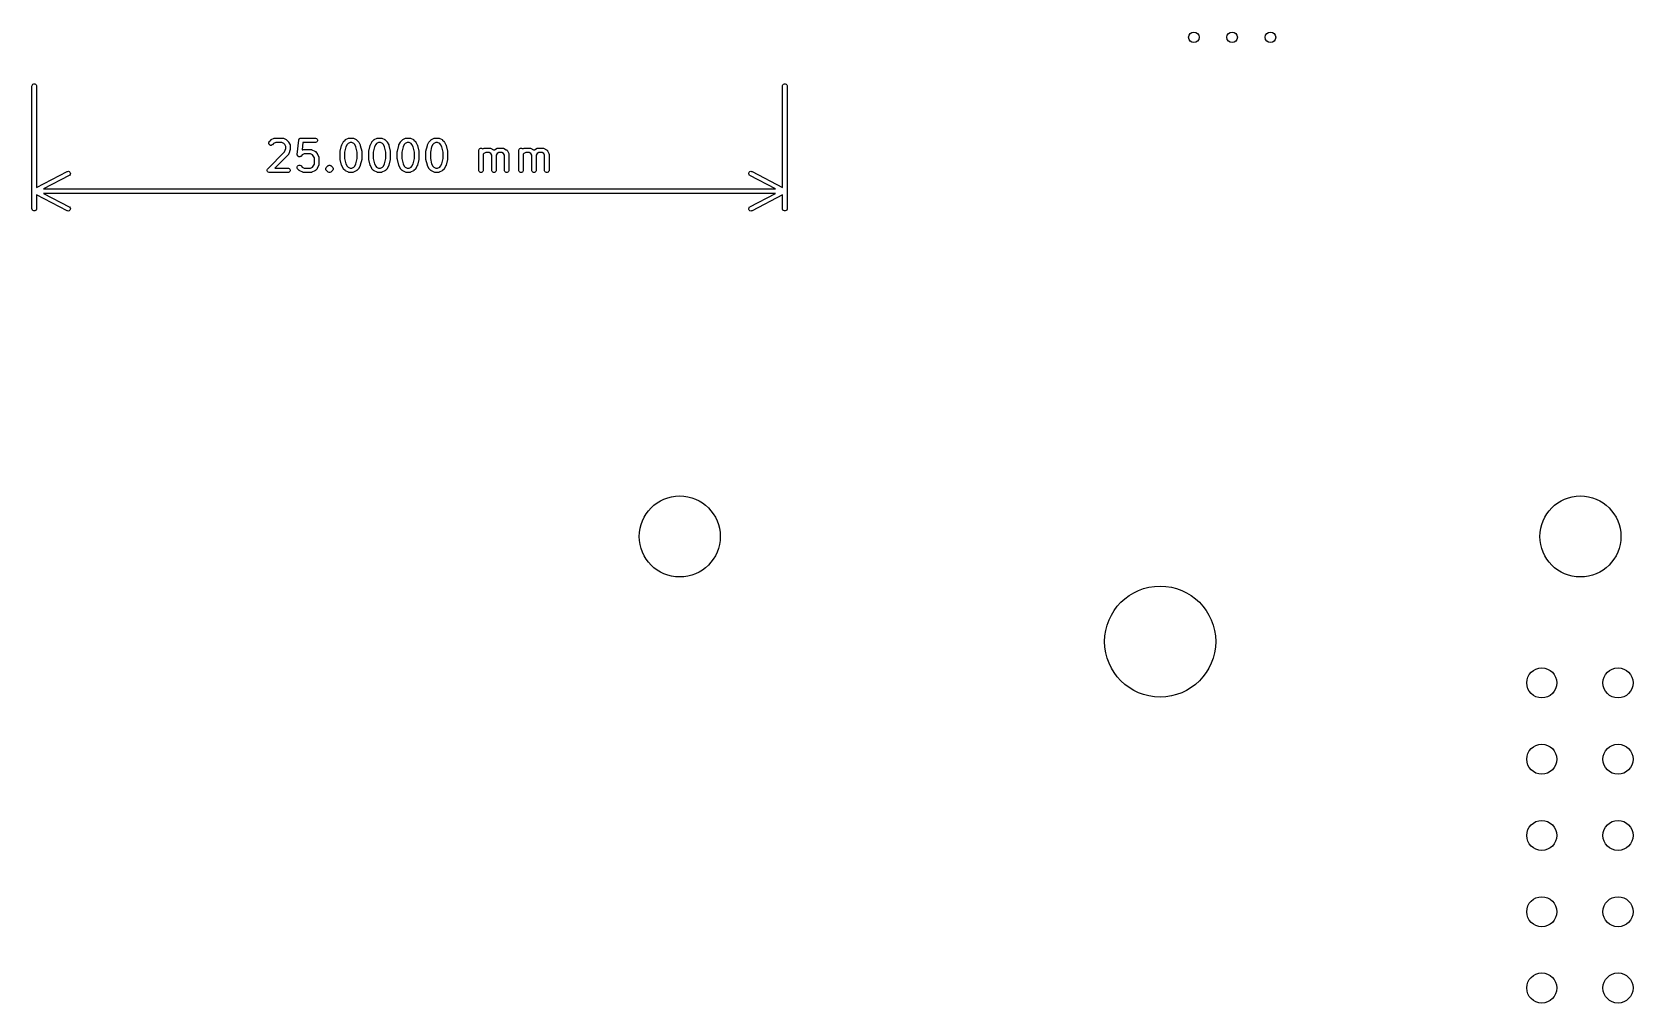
# Model space of a CAD drawing. Extents: x 0.57 to 7.95, y -5.84 to -0.5.
# Drawn here: x 2.655 to 4.754, y -3.112 to -1.839 of the extents above; entities that cross this region are included whole.
import ezdxf

# ---------------------------------------------------------------- set-up
doc = ezdxf.new("R2010")
doc.units = 0
doc.header["$MEASUREMENT"] = 0
doc.layers.add('BLACK', color=7, linetype='CONTINUOUS')

msp = doc.modelspace()

# ---------------------------------------------------------------- linework, layer by layer
at = {"layer": 'BLACK', "linetype": 'CONTINUOUS'}
for p, q in [((2.6545, -1.9094), (2.6546, -1.9089)), ((2.6545, -2.0703), (2.6545, -1.9094)), ((2.6546, -1.9089), (2.655, -1.9078)), ((2.655, -1.9078), (2.6558, -1.907)), ((2.6558, -1.907), (2.6569, -1.9066)), ((2.6569, -1.9066), (2.6581, -1.9066)), ((2.6581, -1.9066), (2.6591, -1.907)), ((2.6591, -1.907), (2.6599, -1.9078)), ((2.6599, -1.9078), (2.6604, -1.9089)), ((2.6604, -1.9089), (2.6604, -1.9094)), ((2.6604, -1.9094), (2.6604, -2.0424)), ((3.6388, -1.9089), (3.6393, -1.9078)), ((3.6388, -1.9094), (3.6388, -1.9089)), ((3.6388, -2.0424), (3.6388, -1.9094)), ((3.6393, -1.9078), (3.6401, -1.907)), ((3.6401, -1.907), (3.6412, -1.9066)), ((3.6412, -1.9066), (3.6423, -1.9066)), ((3.6423, -1.9066), (3.6434, -1.907)), ((3.6434, -1.907), (3.6442, -1.9078)), ((3.6442, -1.9078), (3.6446, -1.9089)), ((3.6446, -1.9089), (3.6447, -1.9094)), ((3.6447, -1.9094), (3.6447, -2.0703)), ((2.9649, -1.9837), (2.9653, -1.9826)), ((2.9649, -1.9848), (2.9649, -1.9837)), ((2.9653, -1.9859), (2.9649, -1.9848)), ((2.9653, -1.9826), (2.9657, -1.9822)), ((2.9661, -1.9867), (2.9653, -1.9859)), ((2.9657, -1.9822), (2.9675, -1.9803)), ((2.9672, -1.9872), (2.9661, -1.9867)), ((2.9683, -1.9872), (2.9672, -1.9872)), ((2.9675, -1.9803), (2.9678, -1.9801)), ((2.9678, -1.9801), (2.9678, -1.98)), ((2.9678, -1.98), (2.9679, -1.98)), ((2.9679, -1.98), (2.968, -1.9799)), ((2.968, -1.9799), (2.9681, -1.9799)), ((2.9681, -1.9799), (2.9683, -1.9797)), ((2.9683, -1.9797), (2.9721, -1.9779)), ((2.9694, -1.9867), (2.9683, -1.9872)), ((2.9698, -1.9863), (2.9694, -1.9867)), ((2.9714, -1.9848), (2.9698, -1.9863)), ((2.9741, -1.9835), (2.9714, -1.9848)), ((2.9721, -1.9779), (2.9726, -1.9777)), ((2.9726, -1.9777), (2.9727, -1.9776)), ((2.9727, -1.9776), (2.9728, -1.9776)), ((2.9728, -1.9776), (2.9734, -1.9776)), ((2.9734, -1.9776), (2.9828, -1.9776)), ((2.9821, -1.9835), (2.9741, -1.9835)), ((2.9848, -1.9848), (2.9821, -1.9835)), ((2.9828, -1.9776), (2.9833, -1.9776)), ((2.9833, -1.9776), (2.9834, -1.9776)), ((2.9834, -1.9776), (2.9835, -1.9777)), ((2.9835, -1.9777), (2.9841, -1.9779)), ((2.9841, -1.9779), (2.9878, -1.9797)), ((2.9859, -1.986), (2.9848, -1.9848)), ((2.9858, -1.9958), (2.9873, -1.9913)), ((2.9873, -1.9887), (2.9859, -1.986)), ((2.9873, -1.9913), (2.9873, -1.9887)), ((2.9878, -1.9797), (2.9881, -1.9799)), ((2.9881, -1.9799), (2.9881, -1.9799)), ((2.9881, -1.9799), (2.9882, -1.98)), ((2.9882, -1.98), (2.9883, -1.98)), ((2.9883, -1.98), (2.9884, -1.9801)), ((2.9884, -1.9801), (2.9886, -1.9803)), ((2.9886, -1.9803), (2.9905, -1.9822)), ((2.9905, -1.9822), (2.9907, -1.9824)), ((2.9907, -1.9824), (2.9907, -1.9824)), ((2.9907, -1.9824), (2.9908, -1.9825)), ((2.9908, -1.9825), (2.9908, -1.9826)), ((2.9908, -1.9826), (2.9909, -1.9827)), ((2.9909, -1.9827), (2.991, -1.9829)), ((2.991, -1.9829), (2.9929, -1.9867)), ((2.9931, -1.9927), (2.9912, -1.9983)), ((2.9929, -1.9867), (2.9931, -1.9872)), ((2.9931, -1.9872), (2.9931, -1.9873)), ((2.9931, -1.9873), (2.9931, -1.9874)), ((2.9931, -1.9874), (2.9932, -1.988)), ((2.9932, -1.9922), (2.9931, -1.9923)), ((2.9931, -1.9923), (2.9931, -1.9924)), ((2.9931, -1.9924), (2.9931, -1.9927)), ((2.9932, -1.988), (2.9932, -1.9918)), ((2.9932, -1.9918), (2.9932, -1.992)), ((2.9932, -1.992), (2.9932, -1.9921)), ((2.9932, -1.9921), (2.9932, -1.9922)), ((3.0023, -1.999), (3.0042, -1.9802)), ((3.0042, -1.98), (3.0042, -1.9799)), ((3.0042, -1.9799), (3.0043, -1.9799)), ((3.0042, -1.9802), (3.0042, -1.98)), ((3.0043, -1.9796), (3.0045, -1.9793)), ((3.0043, -1.9799), (3.0043, -1.9796)), ((3.0045, -1.9793), (3.0047, -1.9789)), ((3.0047, -1.9789), (3.0048, -1.9788)), ((3.0048, -1.9786), (3.0052, -1.9784)), ((3.0048, -1.9788), (3.0048, -1.9786)), ((3.0052, -1.9784), (3.0055, -1.978)), ((3.0055, -1.978), (3.0056, -1.978)), ((3.0056, -1.978), (3.0057, -1.9779)), ((3.0057, -1.9779), (3.0061, -1.9778)), ((3.0061, -1.9778), (3.0065, -1.9776)), ((3.0065, -1.9776), (3.0068, -1.9776)), ((3.0068, -1.9776), (3.0068, -1.9776)), ((3.0068, -1.9776), (3.0069, -1.9776)), ((3.0069, -1.9776), (3.0071, -1.9776)), ((3.0071, -1.9776), (3.0259, -1.9776)), ((3.0098, -1.9835), (3.0088, -1.9932)), ((3.0088, -1.9932), (3.0096, -1.9929)), ((3.0096, -1.9929), (3.0101, -1.9927)), ((3.0259, -1.9835), (3.0098, -1.9835)), ((3.0101, -1.9927), (3.0102, -1.9926)), ((3.0102, -1.9926), (3.0103, -1.9926)), ((3.0103, -1.9926), (3.0109, -1.9926)), ((3.0109, -1.9926), (3.0202, -1.9926)), ((3.0202, -1.9926), (3.0208, -1.9926)), ((3.0208, -1.9926), (3.0209, -1.9926)), ((3.0209, -1.9926), (3.021, -1.9927)), ((3.021, -1.9927), (3.0216, -1.9929)), ((3.0216, -1.9929), (3.0253, -1.9947)), ((3.0259, -1.9776), (3.0264, -1.9776)), ((3.0264, -1.9834), (3.0259, -1.9835)), ((3.0264, -1.9776), (3.0275, -1.978)), ((3.0275, -1.983), (3.0264, -1.9834)), ((3.0275, -1.978), (3.0283, -1.9789)), ((3.0283, -1.9821), (3.0275, -1.983)), ((3.0283, -1.9789), (3.0288, -1.9799)), ((3.0288, -1.9811), (3.0283, -1.9821)), ((3.0288, -1.9799), (3.0288, -1.9811)), ((3.0586, -1.9948), (3.0605, -1.9873)), ((3.0605, -1.9872), (3.0606, -1.987)), ((3.0605, -1.9873), (3.0605, -1.9872)), ((3.0605, -1.9872), (3.0605, -1.9872)), ((3.0606, -1.987), (3.0607, -1.9867)), ((3.0607, -1.9867), (3.0626, -1.9829)), ((3.0607, -1.9867), (3.0607, -1.9867)), ((3.0607, -1.9867), (3.0607, -1.9867)), ((3.0626, -1.9829), (3.0628, -1.9827)), ((3.0628, -1.9826), (3.0629, -1.9825)), ((3.0628, -1.9827), (3.0628, -1.9826)), ((3.0629, -1.9825), (3.0629, -1.9824)), ((3.0629, -1.9824), (3.063, -1.9824)), ((3.063, -1.9824), (3.0632, -1.9822)), ((3.0632, -1.9822), (3.065, -1.9803)), ((3.0662, -1.989), (3.0644, -1.9959)), ((3.065, -1.9803), (3.0653, -1.9801)), ((3.0653, -1.9801), (3.0653, -1.98)), ((3.0653, -1.98), (3.0654, -1.98)), ((3.0654, -1.98), (3.0655, -1.9799)), ((3.0655, -1.9799), (3.0658, -1.9797)), ((3.0655, -1.9799), (3.0655, -1.9799)), ((3.0658, -1.9797), (3.0695, -1.9779)), ((3.0677, -1.986), (3.0662, -1.989)), ((3.0689, -1.9848), (3.0677, -1.986)), ((3.0716, -1.9835), (3.0689, -1.9848)), ((3.0695, -1.9779), (3.0701, -1.9777)), ((3.0701, -1.9777), (3.0702, -1.9776)), ((3.0702, -1.9776), (3.0703, -1.9776)), ((3.0703, -1.9776), (3.0709, -1.9776)), ((3.0709, -1.9776), (3.0746, -1.9776)), ((3.0739, -1.9835), (3.0716, -1.9835)), ((3.0766, -1.9848), (3.0739, -1.9835)), ((3.0746, -1.9776), (3.0752, -1.9776)), ((3.0752, -1.9776), (3.0753, -1.9776)), ((3.0753, -1.9776), (3.0754, -1.9777)), ((3.0754, -1.9777), (3.0759, -1.9779)), ((3.0759, -1.9779), (3.0797, -1.9797)), ((3.0778, -1.986), (3.0766, -1.9848)), ((3.0793, -1.989), (3.0778, -1.986)), ((3.081, -1.9959), (3.0793, -1.989)), ((3.0797, -1.9797), (3.0799, -1.9799)), ((3.0799, -1.9799), (3.08, -1.9799)), ((3.08, -1.9799), (3.0801, -1.98)), ((3.0801, -1.98), (3.0802, -1.98)), ((3.0802, -1.98), (3.0802, -1.9801)), ((3.0802, -1.9801), (3.0805, -1.9803)), ((3.0805, -1.9803), (3.0823, -1.9822)), ((3.0823, -1.9822), (3.0825, -1.9824)), ((3.0825, -1.9824), (3.0826, -1.9824)), ((3.0826, -1.9824), (3.0826, -1.9825)), ((3.0826, -1.9825), (3.0827, -1.9826)), ((3.0827, -1.9826), (3.0827, -1.9827)), ((3.0827, -1.9827), (3.0829, -1.9829)), ((3.0829, -1.9829), (3.0848, -1.9867)), ((3.0848, -1.9867), (3.0848, -1.9867)), ((3.0848, -1.9867), (3.0848, -1.9867)), ((3.0848, -1.9867), (3.0849, -1.987)), ((3.0849, -1.987), (3.085, -1.9872)), ((3.085, -1.9872), (3.085, -1.9872)), ((3.085, -1.9872), (3.085, -1.9873)), ((3.085, -1.9873), (3.0869, -1.9948)), ((3.0961, -1.9948), (3.098, -1.9873)), ((3.098, -1.9872), (3.0981, -1.987)), ((3.098, -1.9873), (3.098, -1.9872)), ((3.098, -1.9872), (3.098, -1.9872)), ((3.0981, -1.987), (3.0982, -1.9867)), ((3.0982, -1.9867), (3.1001, -1.9829)), ((3.0982, -1.9867), (3.0982, -1.9867)), ((3.0982, -1.9867), (3.0982, -1.9867)), ((3.1001, -1.9829), (3.1003, -1.9827)), ((3.1003, -1.9825), (3.1004, -1.9824)), ((3.1003, -1.9826), (3.1003, -1.9825)), ((3.1003, -1.9827), (3.1003, -1.9826)), ((3.1004, -1.9824), (3.1005, -1.9824)), ((3.1005, -1.9824), (3.1006, -1.9822)), ((3.1006, -1.9822), (3.1025, -1.9803)), ((3.1036, -1.989), (3.1019, -1.9959)), ((3.1025, -1.9803), (3.1028, -1.9801)), ((3.1028, -1.9801), (3.1028, -1.98)), ((3.1028, -1.98), (3.1029, -1.98)), ((3.1029, -1.98), (3.103, -1.9799)), ((3.103, -1.9799), (3.1033, -1.9797)), ((3.103, -1.9799), (3.103, -1.9799)), ((3.1033, -1.9797), (3.107, -1.9779)), ((3.1052, -1.986), (3.1036, -1.989)), ((3.1064, -1.9848), (3.1052, -1.986)), ((3.1091, -1.9835), (3.1064, -1.9848)), ((3.107, -1.9779), (3.1076, -1.9777)), ((3.1076, -1.9777), (3.1077, -1.9776)), ((3.1077, -1.9776), (3.1078, -1.9776)), ((3.1078, -1.9776), (3.1084, -1.9776)), ((3.1084, -1.9776), (3.1121, -1.9776)), ((3.1114, -1.9835), (3.1091, -1.9835)), ((3.1141, -1.9848), (3.1114, -1.9835)), ((3.1121, -1.9776), (3.1127, -1.9776)), ((3.1127, -1.9776), (3.1128, -1.9776)), ((3.1128, -1.9776), (3.1129, -1.9777)), ((3.1129, -1.9777), (3.1134, -1.9779)), ((3.1134, -1.9779), (3.1172, -1.9797)), ((3.1153, -1.986), (3.1141, -1.9848)), ((3.1168, -1.989), (3.1153, -1.986)), ((3.1185, -1.9959), (3.1168, -1.989)), ((3.1172, -1.9797), (3.1174, -1.9799)), ((3.1174, -1.9799), (3.1175, -1.9799)), ((3.1175, -1.9799), (3.1176, -1.98)), ((3.1176, -1.98), (3.1177, -1.98)), ((3.1177, -1.98), (3.1177, -1.9801)), ((3.1177, -1.9801), (3.1179, -1.9803)), ((3.1179, -1.9803), (3.1198, -1.9822)), ((3.1198, -1.9822), (3.12, -1.9824)), ((3.12, -1.9824), (3.1201, -1.9824)), ((3.1201, -1.9824), (3.1201, -1.9825)), ((3.1201, -1.9825), (3.1202, -1.9826)), ((3.1202, -1.9826), (3.1202, -1.9827)), ((3.1202, -1.9827), (3.1204, -1.9829)), ((3.1204, -1.9829), (3.1223, -1.9867)), ((3.1223, -1.9867), (3.1223, -1.9867)), ((3.1223, -1.9867), (3.1223, -1.9867)), ((3.1223, -1.9867), (3.1224, -1.987)), ((3.1224, -1.987), (3.1225, -1.9872)), ((3.1225, -1.9872), (3.1225, -1.9872)), ((3.1225, -1.9872), (3.1225, -1.9873)), ((3.1225, -1.9873), (3.1243, -1.9948)), ((3.1336, -1.9948), (3.1355, -1.9873)), ((3.1355, -1.9872), (3.1356, -1.987)), ((3.1355, -1.9873), (3.1355, -1.9872)), ((3.1355, -1.9872), (3.1355, -1.9872)), ((3.1356, -1.987), (3.1357, -1.9867)), ((3.1357, -1.9867), (3.1376, -1.9829)), ((3.1357, -1.9867), (3.1357, -1.9867)), ((3.1357, -1.9867), (3.1357, -1.9867)), ((3.1376, -1.9829), (3.1377, -1.9827)), ((3.1377, -1.9827), (3.1378, -1.9826)), ((3.1378, -1.9825), (3.1379, -1.9824)), ((3.1378, -1.9826), (3.1378, -1.9825)), ((3.1379, -1.9824), (3.138, -1.9824)), ((3.138, -1.9824), (3.1381, -1.9822)), ((3.1381, -1.9822), (3.14, -1.9803)), ((3.1411, -1.989), (3.1394, -1.9959)), ((3.14, -1.9803), (3.1402, -1.9801)), ((3.1402, -1.9801), (3.1403, -1.98)), ((3.1403, -1.98), (3.1404, -1.98)), ((3.1404, -1.98), (3.1405, -1.9799)), ((3.1405, -1.9799), (3.1408, -1.9797)), ((3.1405, -1.9799), (3.1405, -1.9799)), ((3.1408, -1.9797), (3.1445, -1.9779)), ((3.1427, -1.986), (3.1411, -1.989)), ((3.1439, -1.9848), (3.1427, -1.986)), ((3.1466, -1.9835), (3.1439, -1.9848)), ((3.1445, -1.9779), (3.1451, -1.9777)), ((3.1451, -1.9777), (3.1452, -1.9776)), ((3.1452, -1.9776), (3.1453, -1.9776)), ((3.1453, -1.9776), (3.1459, -1.9776)), ((3.1459, -1.9776), (3.1496, -1.9776)), ((3.1489, -1.9835), (3.1466, -1.9835)), ((3.1516, -1.9848), (3.1489, -1.9835)), ((3.1496, -1.9776), (3.1502, -1.9776)), ((3.1502, -1.9776), (3.1503, -1.9776)), ((3.1503, -1.9776), (3.1504, -1.9777)), ((3.1504, -1.9777), (3.1509, -1.9779)), ((3.1509, -1.9779), (3.1547, -1.9797)), ((3.1528, -1.986), (3.1516, -1.9848)), ((3.1543, -1.989), (3.1528, -1.986)), ((3.156, -1.9959), (3.1543, -1.989)), ((3.1547, -1.9797), (3.1549, -1.9799)), ((3.1549, -1.9799), (3.155, -1.9799)), ((3.155, -1.9799), (3.1551, -1.98)), ((3.1551, -1.98), (3.1552, -1.98)), ((3.1552, -1.98), (3.1552, -1.9801)), ((3.1552, -1.9801), (3.1554, -1.9803)), ((3.1554, -1.9803), (3.1573, -1.9822)), ((3.1573, -1.9822), (3.1575, -1.9824)), ((3.1575, -1.9824), (3.1576, -1.9824)), ((3.1576, -1.9824), (3.1576, -1.9825)), ((3.1576, -1.9825), (3.1577, -1.9826)), ((3.1577, -1.9826), (3.1577, -1.9827)), ((3.1577, -1.9827), (3.1579, -1.9829)), ((3.1579, -1.9829), (3.1597, -1.9867)), ((3.1597, -1.9867), (3.1598, -1.9867)), ((3.1598, -1.9867), (3.1598, -1.9867)), ((3.1598, -1.9867), (3.1599, -1.987)), ((3.1599, -1.987), (3.16, -1.9872)), ((3.16, -1.9872), (3.16, -1.9872)), ((3.16, -1.9872), (3.16, -1.9873)), ((3.16, -1.9873), (3.1618, -1.9948)), ((3.1711, -1.9948), (3.173, -1.9873)), ((3.173, -1.9872), (3.1731, -1.987)), ((3.173, -1.9873), (3.173, -1.9872)), ((3.173, -1.9872), (3.173, -1.9872)), ((3.1731, -1.987), (3.1732, -1.9867)), ((3.1732, -1.9867), (3.1751, -1.9829)), ((3.1732, -1.9867), (3.1732, -1.9867)), ((3.1732, -1.9867), (3.1732, -1.9867)), ((3.1751, -1.9829), (3.1752, -1.9827)), ((3.1752, -1.9827), (3.1753, -1.9826)), ((3.1753, -1.9825), (3.1754, -1.9824)), ((3.1753, -1.9826), (3.1753, -1.9825)), ((3.1754, -1.9824), (3.1755, -1.9824)), ((3.1755, -1.9824), (3.1756, -1.9822)), ((3.1756, -1.9822), (3.1775, -1.9803)), ((3.1786, -1.989), (3.1769, -1.9959)), ((3.1775, -1.9803), (3.1777, -1.9801)), ((3.1777, -1.9801), (3.1778, -1.98)), ((3.1778, -1.98), (3.1779, -1.98)), ((3.1779, -1.98), (3.178, -1.9799)), ((3.178, -1.9799), (3.1783, -1.9797)), ((3.178, -1.9799), (3.178, -1.9799)), ((3.1783, -1.9797), (3.182, -1.9779)), ((3.1802, -1.986), (3.1786, -1.989)), ((3.1814, -1.9848), (3.1802, -1.986)), ((3.184, -1.9835), (3.1814, -1.9848)), ((3.182, -1.9779), (3.1826, -1.9777)), ((3.1826, -1.9777), (3.1827, -1.9776)), ((3.1827, -1.9776), (3.1828, -1.9776)), ((3.1828, -1.9776), (3.1834, -1.9776)), ((3.1834, -1.9776), (3.1871, -1.9776)), ((3.1864, -1.9835), (3.184, -1.9835)), ((3.1891, -1.9848), (3.1864, -1.9835)), ((3.1871, -1.9776), (3.1877, -1.9776)), ((3.1877, -1.9776), (3.1878, -1.9776)), ((3.1878, -1.9776), (3.1879, -1.9777)), ((3.1879, -1.9777), (3.1884, -1.9779)), ((3.1884, -1.9779), (3.1922, -1.9797)), ((3.1903, -1.986), (3.1891, -1.9848)), ((3.1918, -1.989), (3.1903, -1.986)), ((3.1935, -1.9959), (3.1918, -1.989)), ((3.1922, -1.9797), (3.1924, -1.9799)), ((3.1924, -1.9799), (3.1925, -1.9799)), ((3.1925, -1.9799), (3.1926, -1.98)), ((3.1926, -1.98), (3.1927, -1.98)), ((3.1927, -1.98), (3.1927, -1.9801)), ((3.1927, -1.9801), (3.1929, -1.9803)), ((3.1929, -1.9803), (3.1948, -1.9822)), ((3.1948, -1.9822), (3.195, -1.9824)), ((3.195, -1.9824), (3.1951, -1.9824)), ((3.1951, -1.9824), (3.1951, -1.9825)), ((3.1951, -1.9825), (3.1952, -1.9826)), ((3.1952, -1.9826), (3.1952, -1.9827)), ((3.1952, -1.9827), (3.1954, -1.9829)), ((3.1954, -1.9829), (3.1972, -1.9867)), ((3.1972, -1.9867), (3.1973, -1.9867)), ((3.1973, -1.9867), (3.1973, -1.9867)), ((3.1973, -1.9867), (3.1974, -1.987)), ((3.1974, -1.987), (3.1974, -1.9872)), ((3.1974, -1.9872), (3.1975, -1.9872)), ((3.1975, -1.9872), (3.1975, -1.9873)), ((3.1975, -1.9873), (3.1993, -1.9948)), ((3.2404, -1.9931), (3.2409, -1.992)), ((3.2404, -1.9936), (3.2404, -1.9931)), ((3.2404, -2.0199), (3.2404, -1.9936)), ((3.2409, -1.992), (3.2417, -1.9912)), ((3.2417, -1.9912), (3.2428, -1.9907)), ((3.2428, -1.9907), (3.2439, -1.9907)), ((3.2439, -1.9907), (3.245, -1.9912)), ((3.245, -1.9912), (3.2457, -1.9919)), ((3.2457, -1.9919), (3.2476, -1.991)), ((3.2476, -1.991), (3.2482, -1.9908)), ((3.2482, -1.9908), (3.2483, -1.9908)), ((3.2483, -1.9908), (3.2484, -1.9907)), ((3.2484, -1.9907), (3.249, -1.9907)), ((3.249, -1.9907), (3.2546, -1.9907)), ((3.2546, -1.9907), (3.2552, -1.9907)), ((3.2552, -1.9907), (3.2553, -1.9908)), ((3.2553, -1.9908), (3.2554, -1.9908)), ((3.2554, -1.9908), (3.2559, -1.991)), ((3.2559, -1.991), (3.2597, -1.9929)), ((3.2597, -1.9929), (3.2598, -1.9929)), ((3.2598, -1.9929), (3.2598, -1.9929)), ((3.2598, -1.9929), (3.2599, -1.993)), ((3.2599, -1.993), (3.2602, -1.9932)), ((3.2602, -1.9932), (3.2602, -1.9932)), ((3.2602, -1.9932), (3.2603, -1.9932)), ((3.2603, -1.9932), (3.2606, -1.993)), ((3.2606, -1.993), (3.2606, -1.9929)), ((3.2606, -1.9929), (3.2607, -1.9929)), ((3.2607, -1.9929), (3.2608, -1.9929)), ((3.2608, -1.9929), (3.2645, -1.991)), ((3.2645, -1.991), (3.2651, -1.9908)), ((3.2651, -1.9908), (3.2652, -1.9908)), ((3.2652, -1.9908), (3.2653, -1.9907)), ((3.2653, -1.9907), (3.2658, -1.9907)), ((3.2658, -1.9907), (3.2715, -1.9907)), ((3.2715, -1.9907), (3.272, -1.9907)), ((3.272, -1.9907), (3.2721, -1.9908)), ((3.2721, -1.9908), (3.2722, -1.9908)), ((3.2722, -1.9908), (3.2728, -1.991)), ((3.2728, -1.991), (3.2765, -1.9929)), ((3.2765, -1.9929), (3.2766, -1.9929)), ((3.2766, -1.9929), (3.2767, -1.9929)), ((3.2767, -1.9929), (3.2767, -1.993)), ((3.2767, -1.993), (3.277, -1.9932)), ((3.277, -1.9932), (3.2773, -1.9934)), ((3.2773, -1.9934), (3.2775, -1.9937)), ((3.2775, -1.9937), (3.2777, -1.994)), ((3.2777, -1.994), (3.2778, -1.994)), ((3.2778, -1.994), (3.2778, -1.9941)), ((3.2778, -1.9941), (3.2779, -1.9942)), ((3.2779, -1.9942), (3.2797, -1.9979)), ((3.2929, -1.9931), (3.2934, -1.992)), ((3.2929, -1.9936), (3.2929, -1.9931)), ((3.2929, -2.0199), (3.2929, -1.9936)), ((3.2934, -1.992), (3.2942, -1.9912)), ((3.2942, -1.9912), (3.2953, -1.9907)), ((3.2953, -1.9907), (3.2964, -1.9907)), ((3.2964, -1.9907), (3.2975, -1.9912)), ((3.2975, -1.9912), (3.2982, -1.9919)), ((3.2982, -1.9919), (3.3001, -1.991)), ((3.3001, -1.991), (3.3007, -1.9908)), ((3.3007, -1.9908), (3.3008, -1.9908)), ((3.3008, -1.9908), (3.3009, -1.9907)), ((3.3009, -1.9907), (3.3015, -1.9907)), ((3.3015, -1.9907), (3.3071, -1.9907)), ((3.3071, -1.9907), (3.3077, -1.9907)), ((3.3077, -1.9907), (3.3078, -1.9908)), ((3.3078, -1.9908), (3.3079, -1.9908)), ((3.3079, -1.9908), (3.3084, -1.991)), ((3.3084, -1.991), (3.3122, -1.9929)), ((3.3122, -1.9929), (3.3123, -1.9929)), ((3.3123, -1.9929), (3.3123, -1.9929)), ((3.3123, -1.9929), (3.3124, -1.993)), ((3.3124, -1.993), (3.3126, -1.9932)), ((3.3126, -1.9932), (3.3127, -1.9932)), ((3.3127, -1.9932), (3.3128, -1.9932)), ((3.3128, -1.9932), (3.3131, -1.993)), ((3.3131, -1.993), (3.3131, -1.9929)), ((3.3131, -1.9929), (3.3132, -1.9929)), ((3.3132, -1.9929), (3.3133, -1.9929)), ((3.3133, -1.9929), (3.317, -1.991)), ((3.317, -1.991), (3.3176, -1.9908)), ((3.3176, -1.9908), (3.3177, -1.9908)), ((3.3177, -1.9908), (3.3178, -1.9907)), ((3.3178, -1.9907), (3.3183, -1.9907)), ((3.3183, -1.9907), (3.324, -1.9907)), ((3.324, -1.9907), (3.3245, -1.9907)), ((3.3245, -1.9907), (3.3246, -1.9908)), ((3.3246, -1.9908), (3.3247, -1.9908)), ((3.3247, -1.9908), (3.3253, -1.991)), ((3.3253, -1.991), (3.329, -1.9929)), ((3.329, -1.9929), (3.3291, -1.9929)), ((3.3291, -1.9929), (3.3292, -1.9929)), ((3.3292, -1.9929), (3.3292, -1.993)), ((3.3292, -1.993), (3.3295, -1.9932)), ((3.3295, -1.9932), (3.3298, -1.9934)), ((3.3298, -1.9934), (3.33, -1.9937)), ((3.33, -1.9937), (3.3302, -1.994)), ((3.3302, -1.994), (3.3303, -1.994)), ((3.3303, -1.994), (3.3303, -1.9941)), ((3.3303, -1.9941), (3.3304, -1.9942)), ((3.3304, -1.9942), (3.3322, -1.9979)), ((2.9638, -2.0178), (2.9858, -1.9958)), ((2.9905, -1.9995), (2.973, -2.0169)), ((2.9908, -1.999), (2.9905, -1.9995)), ((2.9909, -1.9989), (2.9908, -1.999)), ((2.9912, -1.9983), (2.9909, -1.9988)), ((2.9909, -1.9988), (2.9909, -1.9989)), ((3.0023, -1.9995), (3.0023, -1.999)), ((3.0024, -1.9997), (3.0023, -1.9995)), ((3.0024, -1.9998), (3.0024, -1.9997)), ((3.0025, -2.0002), (3.0024, -1.9998)), ((3.0024, -2.0155), (3.0028, -2.0145)), ((3.0026, -2.0006), (3.0025, -2.0002)), ((3.0027, -2.0008), (3.0026, -2.0006)), ((3.0028, -2.0009), (3.0027, -2.0008)), ((3.0031, -2.0012), (3.0028, -2.0009)), ((3.0028, -2.0145), (3.0036, -2.0137)), ((3.0034, -2.0015), (3.0031, -2.0012)), ((3.0035, -2.0016), (3.0034, -2.0015)), ((3.0036, -2.0017), (3.0035, -2.0016)), ((3.004, -2.0019), (3.0036, -2.0017)), ((3.0036, -2.0137), (3.0047, -2.0132)), ((3.0044, -2.0021), (3.004, -2.0019)), ((3.0045, -2.0021), (3.0044, -2.0021)), ((3.0047, -2.0021), (3.0045, -2.0021)), ((3.0051, -2.0021), (3.0047, -2.0021)), ((3.0047, -2.0132), (3.0058, -2.0132)), ((3.0055, -2.0022), (3.0051, -2.0021)), ((3.0057, -2.0021), (3.0055, -2.0022)), ((3.0058, -2.0021), (3.0057, -2.0021)), ((3.0062, -2.002), (3.0058, -2.0021)), ((3.0058, -2.0132), (3.0069, -2.0137)), ((3.0066, -2.0019), (3.0062, -2.002)), ((3.0068, -2.0018), (3.0066, -2.0019)), ((3.0069, -2.0017), (3.0068, -2.0018)), ((3.0073, -2.0013), (3.0069, -2.0017)), ((3.0069, -2.0137), (3.0073, -2.014)), ((3.0089, -1.9998), (3.0073, -2.0013)), ((3.0073, -2.014), (3.0089, -2.0156)), ((3.0116, -1.9985), (3.0089, -1.9998)), ((3.0196, -1.9985), (3.0116, -1.9985)), ((3.0222, -1.9998), (3.0196, -1.9985)), ((3.0234, -2.001), (3.0222, -1.9998)), ((3.0222, -2.0156), (3.0234, -2.0144)), ((3.0248, -2.0037), (3.0234, -2.001)), ((3.0234, -2.0144), (3.0248, -2.0117)), ((3.0248, -2.0117), (3.0248, -2.0037)), ((3.0253, -1.9947), (3.0256, -1.9949)), ((3.0256, -1.9949), (3.0256, -1.9949)), ((3.0256, -1.9949), (3.0257, -1.995)), ((3.0257, -1.995), (3.0258, -1.995)), ((3.0258, -1.995), (3.0259, -1.9951)), ((3.0259, -1.9951), (3.0261, -1.9953)), ((3.0261, -1.9953), (3.028, -1.9972)), ((3.028, -1.9972), (3.0281, -1.9974)), ((3.0281, -1.9974), (3.0282, -1.9974)), ((3.0282, -1.9974), (3.0283, -1.9975)), ((3.0283, -1.9975), (3.0283, -1.9976)), ((3.0283, -1.9976), (3.0284, -1.9977)), ((3.0284, -1.9977), (3.0285, -1.9979)), ((3.0285, -1.9979), (3.0304, -2.0017)), ((3.0304, -2.0137), (3.0285, -2.0174)), ((3.0304, -2.0017), (3.0306, -2.0022)), ((3.0306, -2.0132), (3.0304, -2.0137)), ((3.0306, -2.0022), (3.0306, -2.0023)), ((3.0306, -2.0023), (3.0306, -2.0024)), ((3.0306, -2.0024), (3.0307, -2.003)), ((3.0307, -2.0124), (3.0306, -2.013)), ((3.0306, -2.013), (3.0306, -2.013)), ((3.0306, -2.013), (3.0306, -2.0132)), ((3.0307, -2.003), (3.0307, -2.0124)), ((3.0407, -2.0159), (3.0425, -2.014)), ((3.0425, -2.014), (3.043, -2.0137)), ((3.043, -2.0137), (3.0437, -2.0134)), ((3.043, -2.0137), (3.043, -2.0137)), ((3.0437, -2.0134), (3.044, -2.0132)), ((3.044, -2.0132), (3.0452, -2.0132)), ((3.0452, -2.0132), (3.0452, -2.0132)), ((3.0452, -2.0132), (3.0455, -2.0134)), ((3.0455, -2.0134), (3.0463, -2.0137)), ((3.0463, -2.0137), (3.0463, -2.0137)), ((3.0463, -2.0137), (3.0467, -2.014)), ((3.0467, -2.014), (3.0486, -2.0159)), ((3.0585, -1.9954), (3.0586, -1.9951)), ((3.0585, -1.9955), (3.0585, -1.9954)), ((3.0585, -1.9954), (3.0585, -1.9954)), ((3.0585, -2.0049), (3.0585, -1.9955)), ((3.0585, -2.005), (3.0585, -2.0049)), ((3.0586, -2.0052), (3.0585, -2.005)), ((3.0585, -2.005), (3.0585, -2.005)), ((3.0586, -1.9949), (3.0586, -1.9948)), ((3.0586, -1.9951), (3.0586, -1.9949)), ((3.0586, -1.9949), (3.0586, -1.9949)), ((3.0586, -2.0055), (3.0586, -2.0052)), ((3.0586, -2.0056), (3.0586, -2.0055)), ((3.0586, -2.0055), (3.0586, -2.0055)), ((3.0605, -2.0131), (3.0586, -2.0056)), ((3.0605, -2.0132), (3.0605, -2.0131)), ((3.0605, -2.0131), (3.0605, -2.0131)), ((3.0606, -2.0134), (3.0605, -2.0132)), ((3.0607, -2.0136), (3.0606, -2.0134)), ((3.0607, -2.0137), (3.0607, -2.0136)), ((3.0626, -2.0174), (3.0607, -2.0137)), ((3.0607, -2.0137), (3.0607, -2.0137)), ((3.0644, -1.9959), (3.0644, -2.0045)), ((3.0644, -2.0045), (3.0662, -2.0113)), ((3.0662, -2.0113), (3.0677, -2.0144)), ((3.0677, -2.0144), (3.0689, -2.0156)), ((3.0766, -2.0156), (3.0778, -2.0144)), ((3.0778, -2.0144), (3.0793, -2.0113)), ((3.0793, -2.0113), (3.081, -2.0045)), ((3.081, -2.0045), (3.081, -1.9959)), ((3.0848, -2.0137), (3.0829, -2.0174)), ((3.0849, -2.0134), (3.0848, -2.0136)), ((3.0848, -2.0136), (3.0848, -2.0137)), ((3.0848, -2.0137), (3.0848, -2.0137)), ((3.085, -2.0132), (3.0849, -2.0134)), ((3.0869, -2.0056), (3.085, -2.0131)), ((3.085, -2.0131), (3.085, -2.0131)), ((3.085, -2.0131), (3.085, -2.0132)), ((3.0869, -1.9948), (3.0869, -1.9949)), ((3.0869, -1.9949), (3.0869, -1.9949)), ((3.0869, -1.9949), (3.0869, -1.9951)), ((3.0869, -1.9951), (3.0869, -1.9954)), ((3.0869, -1.9954), (3.0869, -1.9954)), ((3.0869, -1.9954), (3.0869, -1.9955)), ((3.0869, -1.9955), (3.0869, -2.0049)), ((3.0869, -2.0049), (3.0869, -2.005)), ((3.0869, -2.005), (3.0869, -2.005)), ((3.0869, -2.005), (3.0869, -2.0052)), ((3.0869, -2.0052), (3.0869, -2.0055)), ((3.0869, -2.0055), (3.0869, -2.0055)), ((3.0869, -2.0055), (3.0869, -2.0056)), ((3.096, -1.9954), (3.0961, -1.9951)), ((3.096, -1.9955), (3.096, -1.9954)), ((3.096, -1.9954), (3.096, -1.9954)), ((3.096, -2.0049), (3.096, -1.9955)), ((3.096, -2.005), (3.096, -2.0049)), ((3.0961, -2.0052), (3.096, -2.005)), ((3.096, -2.005), (3.096, -2.005)), ((3.0961, -1.9949), (3.0961, -1.9948)), ((3.0961, -1.9951), (3.0961, -1.9949)), ((3.0961, -1.9949), (3.0961, -1.9949)), ((3.0961, -2.0055), (3.0961, -2.0052)), ((3.0961, -2.0056), (3.0961, -2.0055)), ((3.0961, -2.0055), (3.0961, -2.0055)), ((3.098, -2.0131), (3.0961, -2.0056)), ((3.098, -2.0132), (3.098, -2.0131)), ((3.098, -2.0131), (3.098, -2.0131)), ((3.0981, -2.0134), (3.098, -2.0132)), ((3.0982, -2.0136), (3.0981, -2.0134)), ((3.0982, -2.0137), (3.0982, -2.0136)), ((3.1001, -2.0174), (3.0982, -2.0137)), ((3.0982, -2.0137), (3.0982, -2.0137)), ((3.1019, -1.9959), (3.1019, -2.0045)), ((3.1019, -2.0045), (3.1036, -2.0113)), ((3.1036, -2.0113), (3.1052, -2.0144)), ((3.1052, -2.0144), (3.1064, -2.0156)), ((3.1141, -2.0156), (3.1153, -2.0144)), ((3.1153, -2.0144), (3.1168, -2.0113)), ((3.1168, -2.0113), (3.1185, -2.0045)), ((3.1185, -2.0045), (3.1185, -1.9959)), ((3.1223, -2.0137), (3.1204, -2.0174)), ((3.1224, -2.0134), (3.1223, -2.0136)), ((3.1223, -2.0136), (3.1223, -2.0137)), ((3.1223, -2.0137), (3.1223, -2.0137)), ((3.1225, -2.0132), (3.1224, -2.0134)), ((3.1243, -2.0056), (3.1225, -2.0131)), ((3.1225, -2.0131), (3.1225, -2.0131)), ((3.1225, -2.0131), (3.1225, -2.0132)), ((3.1243, -1.9948), (3.1244, -1.9949)), ((3.1244, -2.0055), (3.1243, -2.0056)), ((3.1244, -1.9949), (3.1244, -1.9949)), ((3.1244, -1.9949), (3.1244, -1.9951)), ((3.1244, -1.9951), (3.1244, -1.9954)), ((3.1244, -1.9954), (3.1244, -1.9954)), ((3.1244, -1.9954), (3.1244, -1.9955)), ((3.1244, -1.9955), (3.1244, -2.0049)), ((3.1244, -2.0049), (3.1244, -2.005)), ((3.1244, -2.005), (3.1244, -2.005)), ((3.1244, -2.005), (3.1244, -2.0052)), ((3.1244, -2.0052), (3.1244, -2.0055)), ((3.1244, -2.0055), (3.1244, -2.0055)), ((3.1335, -1.9954), (3.1336, -1.9951)), ((3.1335, -1.9955), (3.1335, -1.9954)), ((3.1335, -1.9954), (3.1335, -1.9954)), ((3.1335, -2.0049), (3.1335, -1.9955)), ((3.1335, -2.005), (3.1335, -2.0049)), ((3.1336, -2.0052), (3.1335, -2.005)), ((3.1335, -2.005), (3.1335, -2.005)), ((3.1336, -1.9949), (3.1336, -1.9948)), ((3.1336, -1.9951), (3.1336, -1.9949)), ((3.1336, -1.9949), (3.1336, -1.9949)), ((3.1336, -2.0055), (3.1336, -2.0052)), ((3.1336, -2.0056), (3.1336, -2.0055)), ((3.1336, -2.0055), (3.1336, -2.0055)), ((3.1355, -2.0131), (3.1336, -2.0056)), ((3.1355, -2.0132), (3.1355, -2.0131)), ((3.1355, -2.0131), (3.1355, -2.0131)), ((3.1356, -2.0134), (3.1355, -2.0132)), ((3.1357, -2.0136), (3.1356, -2.0134)), ((3.1357, -2.0137), (3.1357, -2.0136)), ((3.1376, -2.0174), (3.1357, -2.0137)), ((3.1357, -2.0137), (3.1357, -2.0137)), ((3.1394, -1.9959), (3.1394, -2.0045)), ((3.1394, -2.0045), (3.1411, -2.0113)), ((3.1411, -2.0113), (3.1427, -2.0144)), ((3.1427, -2.0144), (3.1439, -2.0156)), ((3.1516, -2.0156), (3.1528, -2.0144)), ((3.1528, -2.0144), (3.1543, -2.0113)), ((3.1543, -2.0113), (3.156, -2.0045)), ((3.156, -2.0045), (3.156, -1.9959)), ((3.1597, -2.0137), (3.1579, -2.0174)), ((3.1598, -2.0137), (3.1597, -2.0137)), ((3.1599, -2.0134), (3.1598, -2.0136)), ((3.1598, -2.0136), (3.1598, -2.0137)), ((3.16, -2.0132), (3.1599, -2.0134)), ((3.1618, -2.0056), (3.16, -2.0131)), ((3.16, -2.0131), (3.16, -2.0131)), ((3.16, -2.0131), (3.16, -2.0132)), ((3.1618, -1.9948), (3.1619, -1.9949)), ((3.1619, -2.0055), (3.1618, -2.0056)), ((3.1619, -1.9949), (3.1619, -1.9949)), ((3.1619, -1.9949), (3.1619, -1.9951)), ((3.1619, -1.9951), (3.1619, -1.9954)), ((3.1619, -1.9954), (3.1619, -1.9954)), ((3.1619, -1.9954), (3.1619, -1.9955)), ((3.1619, -1.9955), (3.1619, -2.0049)), ((3.1619, -2.0049), (3.1619, -2.005)), ((3.1619, -2.005), (3.1619, -2.005)), ((3.1619, -2.005), (3.1619, -2.0052)), ((3.1619, -2.0052), (3.1619, -2.0055)), ((3.1619, -2.0055), (3.1619, -2.0055)), ((3.171, -1.9954), (3.1711, -1.9951)), ((3.171, -1.9955), (3.171, -1.9954)), ((3.171, -1.9954), (3.171, -1.9954)), ((3.171, -2.0049), (3.171, -1.9955)), ((3.171, -2.005), (3.171, -2.0049)), ((3.1711, -2.0052), (3.171, -2.005)), ((3.171, -2.005), (3.171, -2.005)), ((3.1711, -1.9949), (3.1711, -1.9948)), ((3.1711, -1.9951), (3.1711, -1.9949)), ((3.1711, -1.9949), (3.1711, -1.9949)), ((3.1711, -2.0055), (3.1711, -2.0052)), ((3.1711, -2.0056), (3.1711, -2.0055)), ((3.1711, -2.0055), (3.1711, -2.0055)), ((3.173, -2.0131), (3.1711, -2.0056)), ((3.173, -2.0132), (3.173, -2.0131)), ((3.173, -2.0131), (3.173, -2.0131)), ((3.1731, -2.0134), (3.173, -2.0132)), ((3.1732, -2.0136), (3.1731, -2.0134)), ((3.1732, -2.0137), (3.1732, -2.0136)), ((3.1751, -2.0174), (3.1732, -2.0137)), ((3.1732, -2.0137), (3.1732, -2.0137)), ((3.1769, -1.9959), (3.1769, -2.0045)), ((3.1769, -2.0045), (3.1786, -2.0113)), ((3.1786, -2.0113), (3.1802, -2.0144)), ((3.1802, -2.0144), (3.1814, -2.0156)), ((3.1891, -2.0156), (3.1903, -2.0144)), ((3.1903, -2.0144), (3.1918, -2.0113)), ((3.1918, -2.0113), (3.1935, -2.0045)), ((3.1935, -2.0045), (3.1935, -1.9959)), ((3.1972, -2.0137), (3.1954, -2.0174)), ((3.1973, -2.0137), (3.1972, -2.0137)), ((3.1974, -2.0134), (3.1973, -2.0136)), ((3.1973, -2.0136), (3.1973, -2.0137)), ((3.1975, -2.0131), (3.1974, -2.0132)), ((3.1974, -2.0132), (3.1974, -2.0134)), ((3.1993, -2.0056), (3.1975, -2.0131)), ((3.1975, -2.0131), (3.1975, -2.0131)), ((3.1993, -1.9948), (3.1994, -1.9949)), ((3.1994, -2.0055), (3.1993, -2.0056)), ((3.1994, -1.9949), (3.1994, -1.9949)), ((3.1994, -1.9949), (3.1994, -1.9951)), ((3.1994, -1.9951), (3.1994, -1.9954)), ((3.1994, -1.9954), (3.1994, -1.9954)), ((3.1994, -1.9954), (3.1994, -1.9955)), ((3.1994, -1.9955), (3.1994, -2.0049)), ((3.1994, -2.0049), (3.1994, -2.005)), ((3.1994, -2.005), (3.1994, -2.005)), ((3.1994, -2.005), (3.1994, -2.0052)), ((3.1994, -2.0052), (3.1994, -2.0055)), ((3.1994, -2.0055), (3.1994, -2.0055)), ((3.247, -1.9979), (3.2463, -1.9986)), ((3.2463, -1.9986), (3.2463, -2.0199)), ((3.2497, -1.9966), (3.247, -1.9979)), ((3.2539, -1.9966), (3.2497, -1.9966)), ((3.2561, -1.9977), (3.2539, -1.9966)), ((3.2573, -1.9999), (3.2561, -1.9977)), ((3.2573, -2.0199), (3.2573, -1.9999)), ((3.2643, -1.9977), (3.2632, -1.9999)), ((3.2632, -1.9999), (3.2632, -2.0199)), ((3.2665, -1.9966), (3.2643, -1.9977)), ((3.2708, -1.9966), (3.2665, -1.9966)), ((3.273, -1.9977), (3.2708, -1.9966)), ((3.2741, -1.9999), (3.273, -1.9977)), ((3.2741, -2.0199), (3.2741, -1.9999)), ((3.2797, -1.9979), (3.2799, -1.9985)), ((3.2799, -1.9985), (3.2799, -1.9986)), ((3.2799, -1.9986), (3.28, -1.9987)), ((3.28, -1.9987), (3.28, -1.9993)), ((3.28, -1.9993), (3.28, -2.0199)), ((3.2995, -1.9979), (3.2988, -1.9986)), ((3.2988, -1.9986), (3.2988, -2.0199)), ((3.3022, -1.9966), (3.2995, -1.9979)), ((3.3064, -1.9966), (3.3022, -1.9966)), ((3.3086, -1.9977), (3.3064, -1.9966)), ((3.3098, -1.9999), (3.3086, -1.9977)), ((3.3098, -2.0199), (3.3098, -1.9999)), ((3.3168, -1.9977), (3.3157, -1.9999)), ((3.3157, -1.9999), (3.3157, -2.0199)), ((3.319, -1.9966), (3.3168, -1.9977)), ((3.3233, -1.9966), (3.319, -1.9966)), ((3.3255, -1.9977), (3.3233, -1.9966)), ((3.3266, -1.9999), (3.3255, -1.9977)), ((3.3266, -2.0199), (3.3266, -1.9999)), ((3.3322, -1.9979), (3.3324, -1.9985)), ((3.3324, -1.9985), (3.3324, -1.9986)), ((3.3324, -1.9986), (3.3325, -1.9987)), ((3.3325, -1.9987), (3.3325, -1.9993)), ((3.3325, -1.9993), (3.3325, -2.0199)), ((2.6604, -2.0424), (2.7005, -2.0215)), ((2.7032, -2.0268), (2.6695, -2.0443)), ((2.7005, -2.0215), (2.701, -2.0213)), ((2.701, -2.0213), (2.7022, -2.0212)), ((2.7022, -2.0212), (2.7033, -2.0216)), ((2.7037, -2.0265), (2.7032, -2.0268)), ((2.7033, -2.0216), (2.7041, -2.0223)), ((2.7044, -2.0256), (2.7037, -2.0265)), ((2.7041, -2.0223), (2.7047, -2.0233)), ((2.7048, -2.0245), (2.7044, -2.0256)), ((2.7047, -2.0233), (2.7048, -2.0245)), ((2.963, -2.0193), (2.9634, -2.0182)), ((2.963, -2.0205), (2.963, -2.0193)), ((2.9634, -2.0215), (2.963, -2.0205)), ((2.9634, -2.0182), (2.9638, -2.0178)), ((2.9642, -2.0223), (2.9634, -2.0215)), ((2.9653, -2.0228), (2.9642, -2.0223)), ((2.9659, -2.0228), (2.9653, -2.0228)), ((2.9903, -2.0228), (2.9659, -2.0228)), ((2.973, -2.0169), (2.9903, -2.0169)), ((2.9903, -2.0169), (2.9908, -2.017)), ((2.9908, -2.0228), (2.9903, -2.0228)), ((2.9908, -2.017), (2.9919, -2.0174)), ((2.9919, -2.0223), (2.9908, -2.0228)), ((2.9919, -2.0174), (2.9927, -2.0182)), ((2.9927, -2.0215), (2.9919, -2.0223)), ((2.9927, -2.0182), (2.9931, -2.0193)), ((2.9931, -2.0205), (2.9927, -2.0215)), ((2.9931, -2.0193), (2.9931, -2.0205)), ((3.0024, -2.0167), (3.0024, -2.0155)), ((3.0028, -2.0178), (3.0024, -2.0167)), ((3.0032, -2.0182), (3.0028, -2.0178)), ((3.005, -2.0201), (3.0032, -2.0182)), ((3.0053, -2.0203), (3.005, -2.0201)), ((3.0054, -2.0204), (3.0053, -2.0203)), ((3.0053, -2.0203), (3.0053, -2.0203)), ((3.0055, -2.0205), (3.0054, -2.0204)), ((3.0056, -2.0205), (3.0055, -2.0205)), ((3.0058, -2.0206), (3.0056, -2.0205)), ((3.0096, -2.0225), (3.0058, -2.0206)), ((3.0089, -2.0156), (3.0116, -2.0169)), ((3.0101, -2.0227), (3.0096, -2.0225)), ((3.0102, -2.0227), (3.0101, -2.0227)), ((3.0103, -2.0228), (3.0102, -2.0227)), ((3.0109, -2.0228), (3.0103, -2.0228)), ((3.0202, -2.0228), (3.0109, -2.0228)), ((3.0116, -2.0169), (3.0196, -2.0169)), ((3.0196, -2.0169), (3.0222, -2.0156)), ((3.0208, -2.0228), (3.0202, -2.0228)), ((3.0209, -2.0227), (3.0208, -2.0228)), ((3.021, -2.0227), (3.0209, -2.0227)), ((3.0216, -2.0225), (3.021, -2.0227)), ((3.0253, -2.0206), (3.0216, -2.0225)), ((3.0256, -2.0205), (3.0253, -2.0206)), ((3.0257, -2.0204), (3.0256, -2.0205)), ((3.0256, -2.0205), (3.0256, -2.0205)), ((3.0258, -2.0203), (3.0257, -2.0204)), ((3.0259, -2.0203), (3.0258, -2.0203)), ((3.0261, -2.0201), (3.0259, -2.0203)), ((3.028, -2.0182), (3.0261, -2.0201)), ((3.0281, -2.018), (3.028, -2.0182)), ((3.0282, -2.0179), (3.0281, -2.018)), ((3.0283, -2.0178), (3.0282, -2.0179)), ((3.0284, -2.0177), (3.0283, -2.0178)), ((3.0283, -2.0178), (3.0283, -2.0178)), ((3.0285, -2.0174), (3.0284, -2.0177)), ((3.0398, -2.0174), (3.0403, -2.0164)), ((3.0398, -2.0186), (3.0398, -2.0174)), ((3.04, -2.0191), (3.0398, -2.0186)), ((3.0403, -2.0196), (3.04, -2.0191)), ((3.0403, -2.0164), (3.0407, -2.0159)), ((3.0407, -2.0201), (3.0403, -2.0196)), ((3.0425, -2.022), (3.0407, -2.0201)), ((3.043, -2.0223), (3.0425, -2.022)), ((3.044, -2.0228), (3.043, -2.0223)), ((3.0452, -2.0228), (3.044, -2.0228)), ((3.044, -2.0228), (3.044, -2.0228)), ((3.0463, -2.0223), (3.0452, -2.0228)), ((3.0452, -2.0228), (3.0452, -2.0228)), ((3.0467, -2.022), (3.0463, -2.0223)), ((3.0486, -2.0201), (3.0467, -2.022)), ((3.0486, -2.0159), (3.0489, -2.0164)), ((3.0489, -2.0196), (3.0486, -2.0201)), ((3.0489, -2.0164), (3.0494, -2.0174)), ((3.0494, -2.0186), (3.0489, -2.0196)), ((3.0494, -2.0174), (3.0494, -2.0174)), ((3.0494, -2.0174), (3.0494, -2.0186)), ((3.0628, -2.0177), (3.0626, -2.0174)), ((3.0628, -2.0178), (3.0628, -2.0177)), ((3.0629, -2.0178), (3.0628, -2.0178)), ((3.0629, -2.0179), (3.0629, -2.0178)), ((3.063, -2.018), (3.0629, -2.0179)), ((3.0632, -2.0182), (3.063, -2.018)), ((3.065, -2.0201), (3.0632, -2.0182)), ((3.0653, -2.0203), (3.065, -2.0201)), ((3.0654, -2.0204), (3.0653, -2.0203)), ((3.0653, -2.0203), (3.0653, -2.0203)), ((3.0655, -2.0205), (3.0654, -2.0204)), ((3.0658, -2.0206), (3.0655, -2.0205)), ((3.0655, -2.0205), (3.0655, -2.0205)), ((3.0695, -2.0225), (3.0658, -2.0206)), ((3.0689, -2.0156), (3.0716, -2.0169)), ((3.0701, -2.0227), (3.0695, -2.0225)), ((3.0702, -2.0227), (3.0701, -2.0227)), ((3.0703, -2.0228), (3.0702, -2.0227)), ((3.0709, -2.0228), (3.0703, -2.0228)), ((3.0746, -2.0228), (3.0709, -2.0228)), ((3.0716, -2.0169), (3.0739, -2.0169)), ((3.0739, -2.0169), (3.0766, -2.0156)), ((3.0752, -2.0228), (3.0746, -2.0228)), ((3.0753, -2.0227), (3.0752, -2.0228)), ((3.0754, -2.0227), (3.0753, -2.0227)), ((3.0759, -2.0225), (3.0754, -2.0227)), ((3.0797, -2.0206), (3.0759, -2.0225)), ((3.0799, -2.0205), (3.0797, -2.0206)), ((3.08, -2.0205), (3.0799, -2.0205)), ((3.0801, -2.0204), (3.08, -2.0205)), ((3.0802, -2.0203), (3.0801, -2.0204)), ((3.0805, -2.0201), (3.0802, -2.0203)), ((3.0802, -2.0203), (3.0802, -2.0203)), ((3.0823, -2.0182), (3.0805, -2.0201)), ((3.0825, -2.018), (3.0823, -2.0182)), ((3.0826, -2.0179), (3.0825, -2.018)), ((3.0827, -2.0178), (3.0826, -2.0178)), ((3.0826, -2.0178), (3.0826, -2.0179)), ((3.0829, -2.0174), (3.0827, -2.0177)), ((3.0827, -2.0177), (3.0827, -2.0178)), ((3.1003, -2.0177), (3.1001, -2.0174)), ((3.1003, -2.0178), (3.1003, -2.0177)), ((3.1004, -2.0179), (3.1003, -2.0178)), ((3.1003, -2.0178), (3.1003, -2.0178)), ((3.1005, -2.018), (3.1004, -2.0179)), ((3.1006, -2.0182), (3.1005, -2.018)), ((3.1025, -2.0201), (3.1006, -2.0182)), ((3.1028, -2.0203), (3.1025, -2.0201)), ((3.1029, -2.0204), (3.1028, -2.0203)), ((3.1028, -2.0203), (3.1028, -2.0203)), ((3.103, -2.0205), (3.1029, -2.0204)), ((3.1033, -2.0206), (3.103, -2.0205)), ((3.103, -2.0205), (3.103, -2.0205)), ((3.107, -2.0225), (3.1033, -2.0206)), ((3.1064, -2.0156), (3.1091, -2.0169)), ((3.1076, -2.0227), (3.107, -2.0225)), ((3.1077, -2.0227), (3.1076, -2.0227)), ((3.1078, -2.0228), (3.1077, -2.0227)), ((3.1084, -2.0228), (3.1078, -2.0228)), ((3.1121, -2.0228), (3.1084, -2.0228)), ((3.1091, -2.0169), (3.1114, -2.0169)), ((3.1114, -2.0169), (3.1141, -2.0156)), ((3.1127, -2.0228), (3.1121, -2.0228)), ((3.1128, -2.0227), (3.1127, -2.0228)), ((3.1129, -2.0227), (3.1128, -2.0227)), ((3.1134, -2.0225), (3.1129, -2.0227)), ((3.1172, -2.0206), (3.1134, -2.0225)), ((3.1174, -2.0205), (3.1172, -2.0206)), ((3.1175, -2.0205), (3.1174, -2.0205)), ((3.1176, -2.0204), (3.1175, -2.0205)), ((3.1177, -2.0203), (3.1176, -2.0204)), ((3.1179, -2.0201), (3.1177, -2.0203)), ((3.1177, -2.0203), (3.1177, -2.0203)), ((3.1198, -2.0182), (3.1179, -2.0201)), ((3.12, -2.018), (3.1198, -2.0182)), ((3.1201, -2.0179), (3.12, -2.018)), ((3.1202, -2.0178), (3.1201, -2.0178)), ((3.1201, -2.0178), (3.1201, -2.0179)), ((3.1204, -2.0174), (3.1202, -2.0177)), ((3.1202, -2.0177), (3.1202, -2.0178)), ((3.1377, -2.0177), (3.1376, -2.0174)), ((3.1378, -2.0178), (3.1377, -2.0177)), ((3.1379, -2.0179), (3.1378, -2.0178)), ((3.1378, -2.0178), (3.1378, -2.0178)), ((3.138, -2.018), (3.1379, -2.0179)), ((3.1381, -2.0182), (3.138, -2.018)), ((3.14, -2.0201), (3.1381, -2.0182)), ((3.1402, -2.0203), (3.14, -2.0201)), ((3.1403, -2.0203), (3.1402, -2.0203)), ((3.1404, -2.0204), (3.1403, -2.0203)), ((3.1405, -2.0205), (3.1404, -2.0204)), ((3.1408, -2.0206), (3.1405, -2.0205)), ((3.1405, -2.0205), (3.1405, -2.0205)), ((3.1445, -2.0225), (3.1408, -2.0206)), ((3.1439, -2.0156), (3.1466, -2.0169)), ((3.1451, -2.0227), (3.1445, -2.0225)), ((3.1452, -2.0227), (3.1451, -2.0227)), ((3.1453, -2.0228), (3.1452, -2.0227)), ((3.1459, -2.0228), (3.1453, -2.0228)), ((3.1496, -2.0228), (3.1459, -2.0228)), ((3.1466, -2.0169), (3.1489, -2.0169)), ((3.1489, -2.0169), (3.1516, -2.0156)), ((3.1502, -2.0228), (3.1496, -2.0228)), ((3.1503, -2.0227), (3.1502, -2.0228)), ((3.1504, -2.0227), (3.1503, -2.0227)), ((3.1509, -2.0225), (3.1504, -2.0227)), ((3.1547, -2.0206), (3.1509, -2.0225)), ((3.1549, -2.0205), (3.1547, -2.0206)), ((3.155, -2.0205), (3.1549, -2.0205)), ((3.1551, -2.0204), (3.155, -2.0205)), ((3.1552, -2.0203), (3.1551, -2.0204)), ((3.1554, -2.0201), (3.1552, -2.0203)), ((3.1552, -2.0203), (3.1552, -2.0203)), ((3.1573, -2.0182), (3.1554, -2.0201)), ((3.1575, -2.018), (3.1573, -2.0182)), ((3.1576, -2.0179), (3.1575, -2.018)), ((3.1577, -2.0178), (3.1576, -2.0178)), ((3.1576, -2.0178), (3.1576, -2.0179)), ((3.1579, -2.0174), (3.1577, -2.0177)), ((3.1577, -2.0177), (3.1577, -2.0178)), ((3.1752, -2.0177), (3.1751, -2.0174)), ((3.1753, -2.0178), (3.1752, -2.0177)), ((3.1754, -2.0179), (3.1753, -2.0178)), ((3.1753, -2.0178), (3.1753, -2.0178)), ((3.1755, -2.018), (3.1754, -2.0179)), ((3.1756, -2.0182), (3.1755, -2.018)), ((3.1775, -2.0201), (3.1756, -2.0182)), ((3.1777, -2.0203), (3.1775, -2.0201)), ((3.1778, -2.0203), (3.1777, -2.0203)), ((3.1779, -2.0204), (3.1778, -2.0203)), ((3.178, -2.0205), (3.1779, -2.0204)), ((3.1783, -2.0206), (3.178, -2.0205)), ((3.178, -2.0205), (3.178, -2.0205)), ((3.182, -2.0225), (3.1783, -2.0206)), ((3.1814, -2.0156), (3.184, -2.0169)), ((3.1826, -2.0227), (3.182, -2.0225)), ((3.1827, -2.0227), (3.1826, -2.0227)), ((3.1828, -2.0228), (3.1827, -2.0227)), ((3.1834, -2.0228), (3.1828, -2.0228)), ((3.1871, -2.0228), (3.1834, -2.0228)), ((3.184, -2.0169), (3.1864, -2.0169)), ((3.1864, -2.0169), (3.1891, -2.0156)), ((3.1877, -2.0228), (3.1871, -2.0228)), ((3.1878, -2.0227), (3.1877, -2.0228)), ((3.1879, -2.0227), (3.1878, -2.0227)), ((3.1884, -2.0225), (3.1879, -2.0227)), ((3.1922, -2.0206), (3.1884, -2.0225)), ((3.1924, -2.0205), (3.1922, -2.0206)), ((3.1925, -2.0205), (3.1924, -2.0205)), ((3.1926, -2.0204), (3.1925, -2.0205)), ((3.1927, -2.0203), (3.1926, -2.0204)), ((3.1929, -2.0201), (3.1927, -2.0203)), ((3.1927, -2.0203), (3.1927, -2.0203)), ((3.1948, -2.0182), (3.1929, -2.0201)), ((3.195, -2.018), (3.1948, -2.0182)), ((3.1951, -2.0179), (3.195, -2.018)), ((3.1952, -2.0178), (3.1951, -2.0178)), ((3.1951, -2.0178), (3.1951, -2.0179)), ((3.1954, -2.0174), (3.1952, -2.0177)), ((3.1952, -2.0177), (3.1952, -2.0178)), ((3.2404, -2.0205), (3.2404, -2.0199)), ((3.2409, -2.0215), (3.2404, -2.0205)), ((3.2417, -2.0223), (3.2409, -2.0215)), ((3.2428, -2.0228), (3.2417, -2.0223)), ((3.2439, -2.0228), (3.2428, -2.0228)), ((3.245, -2.0223), (3.2439, -2.0228)), ((3.2458, -2.0215), (3.245, -2.0223)), ((3.2462, -2.0205), (3.2458, -2.0215)), ((3.2463, -2.0199), (3.2462, -2.0205)), ((3.2573, -2.0205), (3.2573, -2.0199)), ((3.2578, -2.0215), (3.2573, -2.0205)), ((3.2586, -2.0223), (3.2578, -2.0215)), ((3.2596, -2.0228), (3.2586, -2.0223)), ((3.2608, -2.0228), (3.2596, -2.0228)), ((3.2619, -2.0223), (3.2608, -2.0228)), ((3.2627, -2.0215), (3.2619, -2.0223)), ((3.2631, -2.0205), (3.2627, -2.0215)), ((3.2632, -2.0199), (3.2631, -2.0205)), ((3.2742, -2.0205), (3.2741, -2.0199)), ((3.2746, -2.0215), (3.2742, -2.0205)), ((3.2754, -2.0223), (3.2746, -2.0215)), ((3.2765, -2.0228), (3.2754, -2.0223)), ((3.2777, -2.0228), (3.2765, -2.0228)), ((3.2787, -2.0223), (3.2777, -2.0228)), ((3.2795, -2.0215), (3.2787, -2.0223)), ((3.28, -2.0205), (3.2795, -2.0215)), ((3.28, -2.0199), (3.28, -2.0205)), ((3.2929, -2.0205), (3.2929, -2.0199)), ((3.2934, -2.0215), (3.2929, -2.0205)), ((3.2942, -2.0223), (3.2934, -2.0215)), ((3.2953, -2.0228), (3.2942, -2.0223)), ((3.2964, -2.0228), (3.2953, -2.0228)), ((3.2975, -2.0223), (3.2964, -2.0228)), ((3.2983, -2.0215), (3.2975, -2.0223)), ((3.2987, -2.0205), (3.2983, -2.0215)), ((3.2988, -2.0199), (3.2987, -2.0205)), ((3.3098, -2.0205), (3.3098, -2.0199)), ((3.3103, -2.0215), (3.3098, -2.0205)), ((3.3111, -2.0223), (3.3103, -2.0215)), ((3.3121, -2.0228), (3.3111, -2.0223)), ((3.3133, -2.0228), (3.3121, -2.0228)), ((3.3144, -2.0223), (3.3133, -2.0228)), ((3.3152, -2.0215), (3.3144, -2.0223)), ((3.3156, -2.0205), (3.3152, -2.0215)), ((3.3157, -2.0199), (3.3156, -2.0205)), ((3.3267, -2.0205), (3.3266, -2.0199)), ((3.3271, -2.0215), (3.3267, -2.0205)), ((3.3279, -2.0223), (3.3271, -2.0215)), ((3.329, -2.0228), (3.3279, -2.0223)), ((3.3302, -2.0228), (3.329, -2.0228)), ((3.3312, -2.0223), (3.3302, -2.0228)), ((3.332, -2.0215), (3.3312, -2.0223)), ((3.3325, -2.0205), (3.332, -2.0215)), ((3.3325, -2.0199), (3.3325, -2.0205)), ((3.5944, -2.0245), (3.5945, -2.0233)), ((3.5948, -2.0256), (3.5944, -2.0245)), ((3.5945, -2.0233), (3.5951, -2.0223)), ((3.5955, -2.0265), (3.5948, -2.0256)), ((3.5951, -2.0223), (3.596, -2.0216)), ((3.596, -2.0268), (3.5955, -2.0265)), ((3.596, -2.0216), (3.5971, -2.0212)), ((3.6297, -2.0443), (3.596, -2.0268)), ((3.5971, -2.0212), (3.5982, -2.0213)), ((3.5982, -2.0213), (3.5987, -2.0215)), ((3.5987, -2.0215), (3.6388, -2.0424)), ((2.7005, -2.073), (2.6604, -2.0521)), ((2.6604, -2.0521), (2.6604, -2.0703)), ((2.6695, -2.0443), (3.6297, -2.0443)), ((3.6297, -2.0502), (2.6695, -2.0502)), ((2.6695, -2.0502), (2.7032, -2.0677)), ((3.596, -2.0677), (3.6297, -2.0502)), ((3.6388, -2.0521), (3.5987, -2.073)), ((3.6388, -2.0703), (3.6388, -2.0521)), ((2.6546, -2.0709), (2.6545, -2.0703)), ((2.655, -2.072), (2.6546, -2.0709)), ((2.6558, -2.0728), (2.655, -2.072)), ((2.6569, -2.0732), (2.6558, -2.0728)), ((2.6581, -2.0732), (2.6569, -2.0732)), ((2.6591, -2.0728), (2.6581, -2.0732)), ((2.6599, -2.072), (2.6591, -2.0728)), ((2.6604, -2.0709), (2.6599, -2.072)), ((2.6604, -2.0703), (2.6604, -2.0709)), ((2.701, -2.0732), (2.7005, -2.073)), ((2.7022, -2.0733), (2.701, -2.0732)), ((2.7033, -2.0729), (2.7022, -2.0733)), ((2.7032, -2.0677), (2.7037, -2.068)), ((2.7041, -2.0722), (2.7033, -2.0729)), ((2.7037, -2.068), (2.7044, -2.0689)), ((2.7047, -2.0712), (2.7041, -2.0722)), ((2.7044, -2.0689), (2.7048, -2.07)), ((2.7048, -2.07), (2.7047, -2.0712)), ((3.5944, -2.07), (3.5948, -2.0689)), ((3.5945, -2.0712), (3.5944, -2.07)), ((3.5951, -2.0722), (3.5945, -2.0712)), ((3.5948, -2.0689), (3.5955, -2.068)), ((3.596, -2.0729), (3.5951, -2.0722)), ((3.5955, -2.068), (3.596, -2.0677)), ((3.5971, -2.0733), (3.596, -2.0729)), ((3.5982, -2.0732), (3.5971, -2.0733)), ((3.5987, -2.073), (3.5982, -2.0732)), ((3.6388, -2.0709), (3.6388, -2.0703)), ((3.6393, -2.072), (3.6388, -2.0709)), ((3.6401, -2.0728), (3.6393, -2.072)), ((3.6412, -2.0732), (3.6401, -2.0728)), ((3.6423, -2.0732), (3.6412, -2.0732)), ((3.6434, -2.0728), (3.6423, -2.0732)), ((3.6442, -2.072), (3.6434, -2.0728)), ((3.6446, -2.0709), (3.6442, -2.072)), ((3.6447, -2.0703), (3.6446, -2.0709))]:
    msp.add_line(p, q, dxfattribs=at)
at = {"layer": 'BLACK'}
for centre, radius in [((4.1781, -1.8455), 0.00689), ((4.2283, -1.8455), 0.00689), ((4.2785, -1.8455), 0.00689), ((3.5039, -2.5), 0.0531), ((4.685, -2.5), 0.0531), ((4.1339, -2.6378), 0.0728), ((4.6343, -2.692), 0.0197), ((4.7343, -2.692), 0.0197), ((4.6343, -2.792), 0.0197), ((4.7343, -2.792), 0.0197), ((4.6343, -2.892), 0.0197), ((4.7343, -2.892), 0.0197), ((4.6343, -2.992), 0.0197), ((4.7343, -2.992), 0.0197), ((4.6343, -3.092), 0.0197), ((4.7343, -3.092), 0.0197)]:
    msp.add_circle(centre, radius, dxfattribs=at)

doc.saveas('drawing.dxf')
